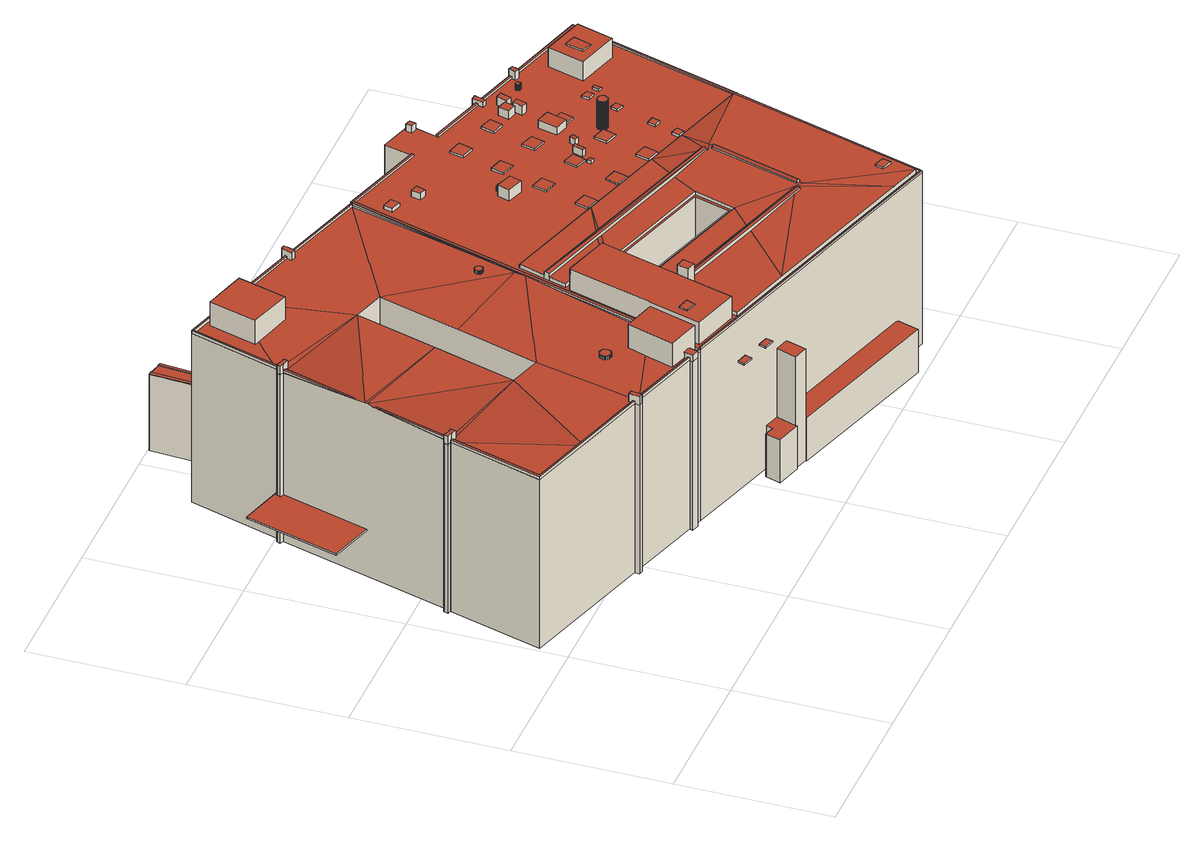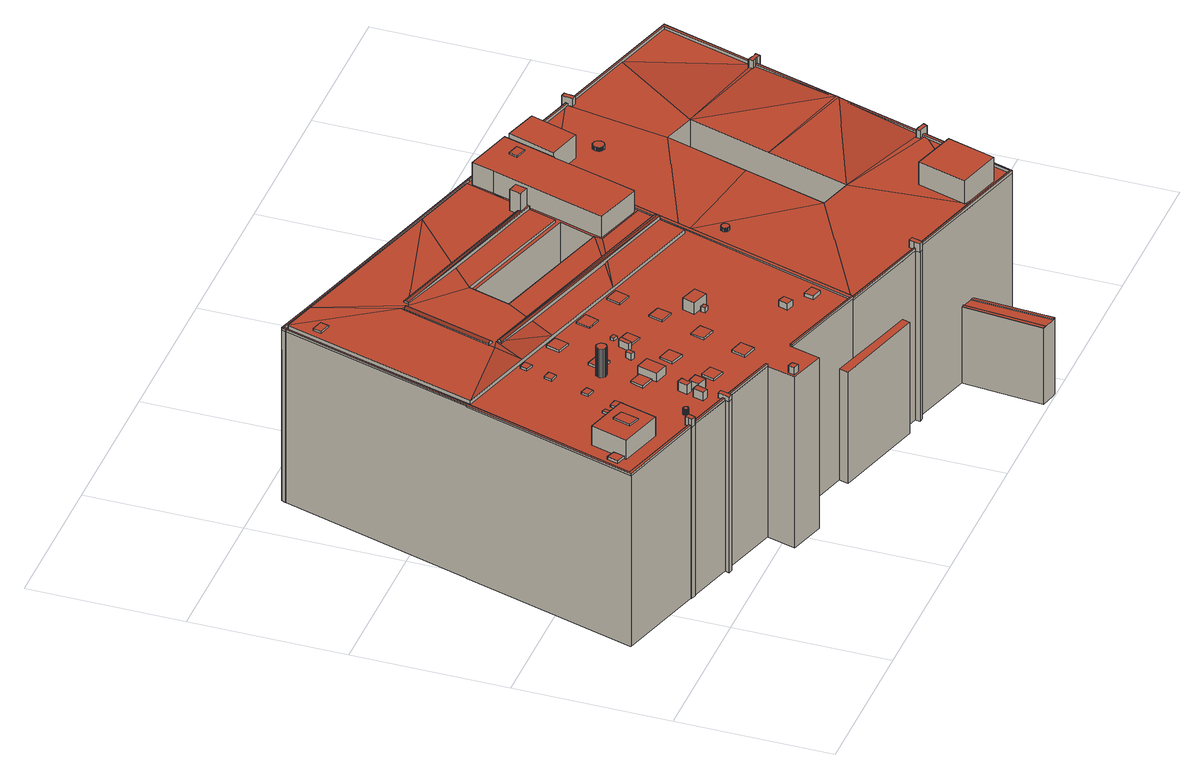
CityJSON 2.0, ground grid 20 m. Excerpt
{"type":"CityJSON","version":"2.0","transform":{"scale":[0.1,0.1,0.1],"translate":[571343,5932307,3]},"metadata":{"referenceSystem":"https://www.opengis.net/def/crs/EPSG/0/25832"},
"CityObjects":{
"building1":{"type":"Building","attributes":{"Grundfläche 2D":"3854.364348","Grundhöhe NN":"3.195"},"children":["building1-1","building1-2","building1-3","building1-4","building1-5","building1-6","building1-7","building1-8","building1-9","building1-10","building1-11","building1-12","building1-13","building1-14","building1-15","building1-16","building1-17","building1-18","building1-19","building1-20","building1-21","building1-22","building1-23","building1-24","building1-25","building1-26","building1-27","building1-28","building1-29","building1-30","building1-31","building1-32","building1-33","building1-34","building1-35","building1-36","building1-37","building1-38","building1-39","building1-40","building1-41","building1-42","building1-43","building1-44","building1-45","building1-46","building1-47","building1-48","building1-49","building1-50","building1-51","building1-52","building1-53","building1-54","building1-55","building1-56","building1-57","building1-58","building1-59"],"geometry":[{"type":"MultiSurface","lod":"3","boundaries":[[[0,1,2,3,4,5,6]],[[7,8,9,10]],[[7,1,8]],[[8,1,0]],[[11,12,13,14],[15,16,17,18]],[[19,20,21,22,23,24,25,26,27,28,29]],[[30,31,32,33,29,34,35]],[[36,37,38,39,40,41]],[[19,29,33]],[[35,41,40,30]],[[42,43,34]],[[34,43,44,35]],[[45,46,47,48,49,43,42,50,51],[52,53,54,55]],[[56,46,45]],[[57,58,59,60,56,61,62]],[[56,60,46]],[[41,35,44,43,49,63,64,65,46,60,59,66,67]],[[68,62,61]],[[69,67,66,70]],[[61,71,72,68]],[[69,70,73,74]],[[75,72,71]],[[76,74,73,77]],[[75,71,78,79,80]],[[65,47,46]],[[81,82,83,84,85,86,87,88,89],[90,91,92,93]],[[94,95,96]],[[97,98,99,100,101,102,103,104,105,106,107,108,109,110,111,112,113,114,115,116,117,118,119,120,121,120,122,123,124,125,126,127,128,129,130,131,132],[95,133,134,135,136,137,138,139,140,141,142,143,144,145,146,147,148,94,96],[149,150,151,152,153,154,155,156,157,158,159,96,160,121],[161,162,163,164],[165,166,167,168]],[[169,170,171]],[[172,170,169]],[[173,174,172]],[[172,174,170]],[[175,176,177,178,179,180,181,182,183,184,185,186,187,188,189,190,191,192,193,194,195]],[[196,197,198,199,200,201,202]],[[203,204,205,206,207]],[[208,209,210,211]],[[212,213,214,215,216,217,218,219,220]],[[221,222,223,224,218,225]],[[219,218,224,223,226,227,220]],[[216,215,214,228,229]],[[225,230,231,221]],[[221,232,233,223,222]],[[234,235,233]],[[235,223,233]],[[234,236,237,238,239]],[[239,235,234]],[[240,241,242,239,238,237]],[[237,243,244,240]],[[245,241,246,247,248]],[[247,249,239,242,241,245,248]],[[250,251,252,253,254]],[[247,250,254,255,256,257,239,249]],[[255,258,259,260,261,262,263,257,256]],[[255,264,265,266,267,268,269,270,271,272,273,274,259,258]],[[263,275,276,257]],[[277,278,279,275]],[[279,276,275]],[[280,281,278]],[[282,283,284,285]],[[286,226,223,279,278,281,282,285,287,288,216,229,228]],[[289,290,291,292]],[[293,294,295,296,297,298,299,300]],[[301,302,303,304]],[[305,306,307,308,309]],[[310,311,312,313]],[[314,315,316,317,318]],[[319,320,321,322,323,324,325]],[[257,290,289,239]],[[257,276,279,291,290]],[[235,239,289,292,223]],[[223,292,291,279]],[[27,4,3,2,38,133,95,94]],[[25,5,4,27,26]],[[33,32,10,9,20,19]],[[31,1,7,10,32]],[[40,39,38,2,1,31,30]],[[14,13,165,168]],[[11,14,168,167]],[[167,166,12,11]],[[166,165,13,12]],[[70,66,59,58,169,171,77,73]],[[57,173,172,169,58]],[[68,72,75,80,174,173,57,62]],[[171,170,174,80,141,140,77]],[[29,28,148,147,42,34]],[[147,146,50,42]],[[144,45,51,50,146,145]],[[61,56,45,144,143,78,71]],[[80,79,78,143,142,141]],[[77,140,139,76]],[[138,74,76,139]],[[138,137,69,74]],[[136,67,69,137]],[[41,67,136,135]],[[41,135,134,37,36]],[[133,38,37,134]],[[94,148,28,27]],[[155,86,85,84,157,156]],[[87,86,155,154,153,152,151,150,89,88]],[[150,149,121,160,81,89]],[[160,96,82,81]],[[82,96,159,158,157,84,83]],[[186,185,128,127]],[[125,124,123,190,189,188,187,186,127,126]],[[123,122,191,190]],[[122,120,192,191]],[[118,326,193,192,120,119]],[[326,327,194,193]],[[327,328,329,330,331,332,177,176,175,195,194]],[[332,333,178,177]],[[333,334,179,178]],[[334,335,336,337,338,183,182,181,180,179]],[[338,129,184,183]],[[198,197,263,262,339]],[[263,197,275]],[[108,277,275,197,340]],[[115,114,200,199]],[[202,201,200,114,113,112,111,110,109,196]],[[319,325,304,303,316,315,341,342,332,331,330,329,328,268,343,344,345]],[[213,212,203,207]],[[227,204,203,212,220]],[[204,227,226,286,205]],[[214,213,207,206,205,286,228]],[[211,116,115,199,208]],[[261,260,209,208,199,198,339]],[[274,210,209,260,259]],[[274,273,346,347,272,271,116,211,210]],[[348,349,230,225,350,351,352,353]],[[107,280,278,108]],[[278,277,108]],[[261,339,262]],[[116,271,270,117]],[[118,117,270,269]],[[118,269,268,328]],[[333,332,342,354]],[[334,333,354,355]],[[356,357,358,338,337,336,335,334,355,359]],[[129,338,358,360]],[[361,130,129,360]],[[131,130,361,362]],[[132,131,362,363]],[[97,132,363,364]],[[98,97,364,365]],[[99,98,365,366]],[[100,99,366,367]],[[101,100,367,368]],[[102,101,368,369]],[[103,102,369,370]],[[104,103,370,371]],[[105,104,371,372]],[[312,311,373,374,308,307,280,107,106,105,372,375]],[[320,319,345,376]],[[321,320,376,377]],[[322,321,377,378]],[[323,322,378,379]],[[324,323,379,380]],[[350,225,218,217,381,352,351]],[[350,225,350,351,352,351]],[[382,231,230,349,348,353,383,384]],[[385,221,231,382,384,383,386,387]],[[386,388,237,236,234,233,232,221,385,387]],[[243,237,388,389]],[[244,243,389,390]],[[240,244,390,391]],[[241,240,391,392]],[[246,241,392,393]],[[250,247,246,393,394]],[[395,252,251,250,394,396]],[[253,252,395,397]],[[254,253,397,398]],[[399,264,255,254,398,400]],[[265,264,399,401]],[[266,265,401,402]],[[267,266,402,403]],[[268,267,403,343]],[[404,282,281,280,307,306,405]],[[406,283,282,404]],[[284,283,406,407]],[[285,284,407,408]],[[300,299,409,381,217,216,288,287,285,408,410,294,293]],[[163,162,411,412]],[[162,161,413,411]],[[161,164,414,413]],[[164,163,412,414]],[[304,325,324,301]],[[302,301,324,380,415,317]],[[302,317,316,303]],[[309,308,374,416]],[[305,309,416,417]],[[306,305,417,405]],[[418,313,312,375]],[[310,313,418,419]],[[419,373,311,310]],[[318,317,415,420]],[[314,318,420,421]],[[315,314,421,341]],[[422,298,297,296,295,423,424]],[[299,298,422,409]],[[295,294,410,423]],[[407,406,404,405,417,416,374,373,419,418,375,372,371,370,369,368,367,366,365,364,363,362,361,360,358,357,356,359,355,354,342,341,421,420,415,380,379,378,377,376,345,344,343,403,402,401,399,400,398,397,395,396,394,393,392,391,390,389,388,386,383,353,352,381,409,422,424,423,410,408],[414,412,411,413]]],"semantics":{"surfaces":[{"type":"RoofSurface"},{"type":"WallSurface"},{"type":"GroundSurface"}],"values":[0,0,0,0,0,0,0,0,0,0,0,0,0,0,0,0,0,0,0,0,0,0,0,0,0,0,0,0,0,0,0,0,0,0,0,0,0,0,0,0,0,0,0,0,0,0,0,0,0,0,0,0,0,0,0,0,0,0,0,0,0,0,0,0,0,0,0,1,1,1,1,1,1,1,1,1,1,1,1,1,1,1,1,1,1,1,1,1,1,1,1,1,1,1,1,1,1,1,1,1,1,1,1,1,1,1,1,1,1,1,1,1,1,1,1,1,1,1,1,1,1,1,1,1,1,1,1,1,1,1,1,1,1,1,1,1,1,1,1,1,1,1,1,1,1,1,1,1,1,1,1,1,1,1,1,1,1,1,1,1,1,1,1,1,1,1,1,1,1,1,1,1,1,1,1,1,1,1,1,1,1,1,1,1,1,1,1,1,1,1,1,1,1,1,1,1,1,1,1,2]}}]},
"building1-1":{"type":"BuildingInstallation","parents":["building1"],"geometry":[{"type":"MultiSurface","lod":"3","boundaries":[[[425,426,427,428]],[[428,427,429,430]],[[425,428,430,431]],[[426,425,431,432]],[[427,426,432,429]]],"semantics":{"surfaces":[{"type":"RoofSurface"},{"type":"WallSurface"}],"values":[0,1,1,1,1]}}]},
"building1-2":{"type":"BuildingInstallation","parents":["building1"],"geometry":[{"type":"MultiSurface","lod":"3","boundaries":[[[433,434,435,436]],[[434,433,437,438]],[[435,434,438,439]],[[436,435,439,440]],[[433,436,440,437]]],"semantics":{"surfaces":[{"type":"RoofSurface"},{"type":"WallSurface"}],"values":[0,1,1,1,1]}}]},
"building1-3":{"type":"BuildingInstallation","parents":["building1"],"geometry":[{"type":"MultiSurface","lod":"3","boundaries":[[[441,442,443,444]],[[442,441,445,446]],[[447,448,444,443]],[[441,444,448,445]],[[446,447,443,442]]],"semantics":{"surfaces":[{"type":"RoofSurface"},{"type":"WallSurface"}],"values":[0,1,1,1,1]}}]},
"building1-4":{"type":"BuildingInstallation","parents":["building1"],"geometry":[{"type":"MultiSurface","lod":"3","boundaries":[[[449,450,451,452,453,454,455]],[[6,5,25,24,23,453,452,451]],[[21,454,453,23,22]],[[20,9,8,0,450,449,455,454,21]],[[0,6,451,450]]],"semantics":{"surfaces":[{"type":"RoofSurface"},{"type":"WallSurface"}],"values":[0,1,1,1,1]}}]},
"building1-5":{"type":"BuildingInstallation","parents":["building1"],"geometry":[{"type":"MultiSurface","lod":"3","boundaries":[[[456,457,458,459,460]],[[461,457,456,462]],[[65,460,459,48,47]],[[64,462,456,460,65]],[[461,462,64,63]],[[49,459,458,457,461,63]],[[49,48,459]]],"semantics":{"surfaces":[{"type":"RoofSurface"},{"type":"WallSurface"}],"values":[0,0,1,1,1,1,1]}}]},
"building1-6":{"type":"BuildingInstallation","parents":["building1"],"geometry":[{"type":"MultiSurface","lod":"3","boundaries":[[[463,464,465,466]],[[466,465,467,468]],[[468,469,463,466]],[[464,463,469,470]],[[470,467,465,464]]],"semantics":{"surfaces":[{"type":"RoofSurface"},{"type":"WallSurface"}],"values":[0,1,1,1,1]}}]},
"building1-7":{"type":"BuildingInstallation","parents":["building1"],"geometry":[{"type":"MultiSurface","lod":"3","boundaries":[[[471,472,473,474]],[[474,473,475,476]],[[476,477,471,474]],[[472,471,477,478]],[[478,475,473,472]]],"semantics":{"surfaces":[{"type":"RoofSurface"},{"type":"WallSurface"}],"values":[0,1,1,1,1]}}]},
"building1-8":{"type":"BuildingInstallation","parents":["building1"],"geometry":[{"type":"MultiSurface","lod":"3","boundaries":[[[479,480,481,482]],[[482,481,483,484]],[[479,482,484,485]],[[480,479,485,486]],[[481,480,486,483]]],"semantics":{"surfaces":[{"type":"RoofSurface"},{"type":"WallSurface"}],"values":[0,1,1,1,1]}}]},
"building1-9":{"type":"BuildingInstallation","parents":["building1"],"geometry":[{"type":"MultiSurface","lod":"3","boundaries":[[[487,488,489,490,491,492,493,494]],[[132,495,496,497,498,492,491,490,489,131]],[[493,492,498,499]],[[499,128,494,493]],[[185,494,128]],[[185,184,129,130,488,487,494]],[[130,131,489,488]]],"semantics":{"surfaces":[{"type":"RoofSurface"},{"type":"WallSurface"}],"values":[0,1,1,1,1,1,1]}}]},
"building1-10":{"type":"BuildingInstallation","parents":["building1"],"geometry":[{"type":"MultiSurface","lod":"3","boundaries":[[[500,501,502,503,504,505,506]],[[507,508,509,510,97,98,502,501,500,506,505,511]],[[98,99,503,502]],[[512,513,504,503,99,100,514,515]],[[513,511,505,504]]],"semantics":{"surfaces":[{"type":"RoofSurface"},{"type":"WallSurface"}],"values":[0,1,1,1,1]}}]},
"building1-11":{"type":"BuildingInstallation","parents":["building1"],"geometry":[{"type":"MultiSurface","lod":"3","boundaries":[[[516,517,518,519]],[[520,521,519,518]],[[516,519,521,522]],[[522,523,517,516]],[[518,517,523,520]]],"semantics":{"surfaces":[{"type":"RoofSurface"},{"type":"WallSurface"}],"values":[0,1,1,1,1]}}]},
"building1-12":{"type":"BuildingInstallation","parents":["building1"],"geometry":[{"type":"MultiSurface","lod":"3","boundaries":[[[524,525,526,527]],[[528,529,525,524]],[[529,530,526,525]],[[530,531,527,526]],[[531,528,524,527]]],"semantics":{"surfaces":[{"type":"RoofSurface"},{"type":"WallSurface"}],"values":[0,1,1,1,1]}}]},
"building1-13":{"type":"BuildingInstallation","parents":["building1"],"geometry":[{"type":"MultiSurface","lod":"3","boundaries":[[[532,533,534,535]],[[535,534,536,537]],[[532,535,537,538]],[[533,532,538,539]],[[534,533,539,536]]],"semantics":{"surfaces":[{"type":"RoofSurface"},{"type":"WallSurface"}],"values":[0,1,1,1,1]}}]},
"building1-14":{"type":"BuildingInstallation","parents":["building1"],"geometry":[{"type":"MultiSurface","lod":"3","boundaries":[[[540,541,542,543]],[[543,542,544,545]],[[545,546,540,543]],[[541,540,546,547]],[[547,544,542,541]]],"semantics":{"surfaces":[{"type":"RoofSurface"},{"type":"WallSurface"}],"values":[0,1,1,1,1]}}]},
"building1-15":{"type":"BuildingInstallation","parents":["building1"],"geometry":[{"type":"MultiSurface","lod":"3","boundaries":[[[548,549,550,551]],[[551,550,552,553]],[[548,551,553,554]],[[549,548,554,555]],[[550,549,555,552]]],"semantics":{"surfaces":[{"type":"RoofSurface"},{"type":"WallSurface"}],"values":[0,1,1,1,1]}}]},
"building1-16":{"type":"BuildingInstallation","parents":["building1"],"geometry":[{"type":"MultiSurface","lod":"3","boundaries":[[[556,557,558,559]],[[556,559,560,561]],[[559,558,562,560]],[[557,556,561,563]],[[558,557,563,562]]],"semantics":{"surfaces":[{"type":"RoofSurface"},{"type":"WallSurface"}],"values":[0,1,1,1,1]}}]},
"building1-17":{"type":"BuildingInstallation","parents":["building1"],"geometry":[{"type":"MultiSurface","lod":"3","boundaries":[[[510,509,508,564,496,495]],[[507,565,564,508]],[[564,565,497,496]],[[510,495,132,97]]],"semantics":{"surfaces":[{"type":"RoofSurface"},{"type":"WallSurface"}],"values":[0,1,1,1]}}]},
"building1-18":{"type":"BuildingInstallation","parents":["building1"],"geometry":[{"type":"MultiSurface","lod":"3","boundaries":[[[566,567,568,569]],[[569,568,52,55]],[[566,569,55,54]],[[567,566,54,53]],[[568,567,53,52]]],"semantics":{"surfaces":[{"type":"RoofSurface"},{"type":"WallSurface"}],"values":[0,1,1,1,1]}}]},
"building1-19":{"type":"BuildingInstallation","parents":["building1"],"geometry":[{"type":"MultiSurface","lod":"3","boundaries":[[[570,571,572,573]],[[573,572,574,575]],[[570,573,575,576]],[[571,570,576,577]],[[572,571,577,574]]],"semantics":{"surfaces":[{"type":"RoofSurface"},{"type":"WallSurface"}],"values":[0,1,1,1,1]}}]},
"building1-20":{"type":"BuildingInstallation","parents":["building1"],"geometry":[{"type":"MultiSurface","lod":"3","boundaries":[[[578,579,580,581,582,583,584,585,586,587,588,589,590,591,592,593,594,595,596,597,598,599,600]],[[601,602,580,579]],[[603,604,578,600]],[[604,601,579,578]],[[602,605,581,580]],[[605,606,582,581]],[[606,607,583,582]],[[607,608,584,583]],[[608,609,585,584]],[[609,610,586,585]],[[610,611,587,586]],[[611,612,588,587]],[[612,613,589,588]],[[613,614,590,589]],[[614,615,591,590]],[[615,616,592,591]],[[616,617,593,592]],[[617,618,594,593]],[[618,619,595,594]],[[619,620,596,595]],[[620,621,597,596]],[[621,622,598,597]],[[622,623,599,598]],[[623,603,600,599]]],"semantics":{"surfaces":[{"type":"RoofSurface"},{"type":"WallSurface"}],"values":[0,1,1,1,1,1,1,1,1,1,1,1,1,1,1,1,1,1,1,1,1,1,1,1]}}]},
"building1-21":{"type":"BuildingInstallation","parents":["building1"],"geometry":[{"type":"MultiSurface","lod":"3","boundaries":[[[624,625,626,627]],[[627,626,628,629]],[[624,627,629,630]],[[625,624,630,631]],[[626,625,631,628]]],"semantics":{"surfaces":[{"type":"RoofSurface"},{"type":"WallSurface"}],"values":[0,1,1,1,1]}}]},
"building1-22":{"type":"BuildingInstallation","parents":["building1"],"geometry":[{"type":"MultiSurface","lod":"3","boundaries":[[[632,633,634,635]],[[636,637,635,634]],[[637,638,632,635]],[[633,632,638,639]],[[634,633,639,636]]],"semantics":{"surfaces":[{"type":"RoofSurface"},{"type":"WallSurface"}],"values":[0,1,1,1,1]}}]},
"building1-23":{"type":"BuildingInstallation","parents":["building1"],"geometry":[{"type":"MultiSurface","lod":"3","boundaries":[[[640,641,642,643]],[[643,642,644,645]],[[640,643,645,646]],[[641,640,646,647]],[[642,641,647,644]]],"semantics":{"surfaces":[{"type":"RoofSurface"},{"type":"WallSurface"}],"values":[0,1,1,1,1]}}]},
"building1-24":{"type":"BuildingInstallation","parents":["building1"],"geometry":[{"type":"MultiSurface","lod":"3","boundaries":[[[648,515,514,649,650]],[[102,651,648,650]],[[515,648,651,512]],[[649,514,100,101]],[[101,102,650,649]]],"semantics":{"surfaces":[{"type":"RoofSurface"},{"type":"WallSurface"}],"values":[0,1,1,1,1]}}]},
"building1-25":{"type":"BuildingInstallation","parents":["building1"],"geometry":[{"type":"MultiSurface","lod":"3","boundaries":[[[652,653,654,655]],[[656,657,655,654]],[[657,658,652,655]],[[653,652,658,659]],[[654,653,659,656]]],"semantics":{"surfaces":[{"type":"RoofSurface"},{"type":"WallSurface"}],"values":[0,1,1,1,1]}}]},
"building1-26":{"type":"BuildingInstallation","parents":["building1"],"geometry":[{"type":"MultiSurface","lod":"3","boundaries":[[[660,661,662,663,664]],[[662,661,665,666]],[[663,662,666,667]],[[668,660,664,663,667,669]],[[661,660,668,665]]],"semantics":{"surfaces":[{"type":"RoofSurface"},{"type":"WallSurface"}],"values":[0,1,1,1,1]}}]},
"building1-27":{"type":"BuildingInstallation","parents":["building1"],"geometry":[{"type":"MultiSurface","lod":"3","boundaries":[[[670,671,672,673]],[[674,675,673,672]],[[670,673,675,676]],[[671,670,676,677]],[[677,674,672,671]]],"semantics":{"surfaces":[{"type":"RoofSurface"},{"type":"WallSurface"}],"values":[0,1,1,1,1]}}]},
"building1-28":{"type":"BuildingInstallation","parents":["building1"],"geometry":[{"type":"MultiSurface","lod":"3","boundaries":[[[678,679,680,681]],[[682,683,679,678]],[[683,684,680,679]],[[684,685,681,680]],[[685,682,678,681]]],"semantics":{"surfaces":[{"type":"RoofSurface"},{"type":"WallSurface"}],"values":[0,1,1,1,1]}}]},
"building1-29":{"type":"BuildingInstallation","parents":["building1"],"geometry":[{"type":"MultiSurface","lod":"3","boundaries":[[[686,687,688,689,690,691,692,693,694,695,696,697,698,699,700,701,702,703,704,705,706,707,708,709,710,711,712,713,714,715,716,717,718,719,720,721,722,723,724]],[[692,691,725,726]],[[687,686,727,728]],[[688,687,728,729]],[[689,688,729,730]],[[690,689,730,731]],[[691,690,731,725]],[[693,692,726,732]],[[694,693,732,733]],[[695,694,733,734]],[[696,695,734,735]],[[697,696,735,736]],[[698,697,736,737]],[[699,698,737,738]],[[700,699,738,739]],[[701,700,739,740]],[[702,701,740,741]],[[703,702,741,742]],[[704,703,742,743]],[[705,704,743,744]],[[706,705,744,745]],[[707,706,745,746]],[[708,707,746,747]],[[709,708,747,748]],[[710,709,748,749]],[[711,710,749,750]],[[712,711,750,751]],[[713,712,751,752]],[[714,713,752,753]],[[715,714,753,754]],[[716,715,754,755]],[[717,716,755,756]],[[718,717,756,757]],[[719,718,757,758]],[[720,719,758,759]],[[721,720,759,760]],[[722,721,760,761]],[[723,722,761,762]],[[724,723,762,763]],[[686,724,763,727]]],"semantics":{"surfaces":[{"type":"RoofSurface"},{"type":"WallSurface"}],"values":[0,1,1,1,1,1,1,1,1,1,1,1,1,1,1,1,1,1,1,1,1,1,1,1,1,1,1,1,1,1,1,1,1,1,1,1,1,1,1,1]}}]},
"building1-30":{"type":"BuildingInstallation","parents":["building1"],"geometry":[{"type":"MultiSurface","lod":"3","boundaries":[[[764,765,766,767]],[[764,767,93,92]],[[765,764,92,91]],[[766,765,91,90]],[[767,766,90,93]]],"semantics":{"surfaces":[{"type":"RoofSurface"},{"type":"WallSurface"}],"values":[0,1,1,1,1]}}]},
"building1-31":{"type":"BuildingInstallation","parents":["building1"],"geometry":[{"type":"MultiSurface","lod":"3","boundaries":[[[197,196,768,769,770]],[[771,340,197,770]],[[109,772,768,196]],[[772,105,769,768]],[[769,105,106,107,771,770]]],"semantics":{"surfaces":[{"type":"RoofSurface"},{"type":"WallSurface"}],"values":[0,1,1,1,1]}}]},
"building1-32":{"type":"BuildingInstallation","parents":["building1"],"geometry":[{"type":"MultiSurface","lod":"3","boundaries":[[[773,774,775,776]],[[776,775,777,778]],[[773,776,778,779]],[[774,773,779,780]],[[775,774,780,777]]],"semantics":{"surfaces":[{"type":"RoofSurface"},{"type":"WallSurface"}],"values":[0,1,1,1,1]}}]},
"building1-33":{"type":"BuildingInstallation","parents":["building1"],"geometry":[{"type":"MultiSurface","lod":"3","boundaries":[[[781,782,783,784,785]],[[786,783,782,781,787,788]],[[784,783,786,789]],[[785,784,789,790]],[[781,785,790,787]]],"semantics":{"surfaces":[{"type":"RoofSurface"},{"type":"WallSurface"}],"values":[0,1,1,1,1]}}]},
"building1-34":{"type":"BuildingInstallation","parents":["building1"],"geometry":[{"type":"MultiSurface","lod":"3","boundaries":[[[791,792,793,794]],[[795,796,792,791]],[[796,797,793,792]],[[797,798,794,793]],[[798,795,791,794]]],"semantics":{"surfaces":[{"type":"RoofSurface"},{"type":"WallSurface"}],"values":[0,1,1,1,1]}}]},
"building1-35":{"type":"BuildingInstallation","parents":["building1"],"geometry":[{"type":"MultiSurface","lod":"3","boundaries":[[[799,800,801,802]],[[802,801,803,804]],[[804,805,799,802]],[[805,806,800,799]],[[801,800,806,803]]],"semantics":{"surfaces":[{"type":"RoofSurface"},{"type":"WallSurface"}],"values":[0,1,1,1,1]}}]},
"building1-36":{"type":"BuildingInstallation","parents":["building1"],"geometry":[{"type":"MultiSurface","lod":"3","boundaries":[[[807,808,809,810]],[[810,809,811,812]],[[807,810,812,813]],[[808,807,813,814]],[[809,808,814,811]]],"semantics":{"surfaces":[{"type":"RoofSurface"},{"type":"WallSurface"}],"values":[0,1,1,1,1]}}]},
"building1-37":{"type":"BuildingInstallation","parents":["building1"],"geometry":[{"type":"MultiSurface","lod":"3","boundaries":[[[815,816,817,818]],[[818,817,819,820]],[[815,818,820,821]],[[816,815,821,822]],[[817,816,822,819]]],"semantics":{"surfaces":[{"type":"RoofSurface"},{"type":"WallSurface"}],"values":[0,1,1,1,1]}}]},
"building1-38":{"type":"BuildingInstallation","parents":["building1"],"geometry":[{"type":"MultiSurface","lod":"3","boundaries":[[[823,824,825,826]],[[826,825,827,828]],[[823,826,828,829]],[[824,823,829,830]],[[825,824,830,827]]],"semantics":{"surfaces":[{"type":"RoofSurface"},{"type":"WallSurface"}],"values":[0,1,1,1,1]}}]},
"building1-39":{"type":"BuildingInstallation","parents":["building1"],"geometry":[{"type":"MultiSurface","lod":"3","boundaries":[[[831,832,833,834]],[[834,833,835,836]],[[831,834,836,837]],[[832,831,837,838]],[[833,832,838,835]]],"semantics":{"surfaces":[{"type":"RoofSurface"},{"type":"WallSurface"}],"values":[0,1,1,1,1]}}]},
"building1-40":{"type":"BuildingInstallation","parents":["building1"],"geometry":[{"type":"MultiSurface","lod":"3","boundaries":[[[839,840,841,842]],[[843,844,839,842]],[[844,845,840,839]],[[845,846,841,840]],[[846,843,842,841]]],"semantics":{"surfaces":[{"type":"RoofSurface"},{"type":"WallSurface"}],"values":[0,1,1,1,1]}}]},
"building1-41":{"type":"BuildingInstallation","parents":["building1"],"geometry":[{"type":"MultiSurface","lod":"3","boundaries":[[[847,848,849,850]],[[295,296,850,849]],[[847,850,296,293]],[[848,847,293,294]],[[294,295,849,848]]],"semantics":{"surfaces":[{"type":"RoofSurface"},{"type":"WallSurface"}],"values":[0,1,1,1,1]}}]},
"building1-42":{"type":"BuildingInstallation","parents":["building1"],"geometry":[{"type":"MultiSurface","lod":"3","boundaries":[[[851,852,853,854]],[[297,298,854,853]],[[298,299,851,854]],[[299,300,852,851]],[[853,852,300,297]]],"semantics":{"surfaces":[{"type":"RoofSurface"},{"type":"WallSurface"}],"values":[0,1,1,1,1]}}]},
"building1-43":{"type":"BuildingInstallation","parents":["building1"],"geometry":[{"type":"MultiSurface","lod":"3","boundaries":[[[855,856,857,858,859,860,861,862,863,864]],[[860,859,240,241]],[[241,246,861,860]],[[246,247,250,862,861]],[[249,248,865,856,855,864,863,866]],[[867,857,856,865,245]]],"semantics":{"surfaces":[{"type":"RoofSurface"},{"type":"WallSurface"}],"values":[0,1,1,1,1,1]}}]},
"building1-44":{"type":"BuildingInstallation","parents":["building1"],"geometry":[{"type":"MultiSurface","lod":"3","boundaries":[[[346,868,869,347]],[[265,868,346,273,870,871,872,264]],[[265,266,869,868]],[[272,347,869,266,267,873,874,875]]],"semantics":{"surfaces":[{"type":"RoofSurface"},{"type":"WallSurface"}],"values":[0,1,1,1]}}]},
"building1-45":{"type":"BuildingInstallation","parents":["building1"],"geometry":[{"type":"MultiSurface","lod":"3","boundaries":[[[876,877,878,879,880,881,882,883,884,885,886,887,888,889,890,891,892,893,894,895,896,897,898,899,900,901,902,903,904,905,906,907]],[[881,880,908,909]],[[882,881,909,910]],[[878,877,911,912]],[[879,878,912,913]],[[880,879,913,908]],[[883,882,910,914]],[[884,883,914,915]],[[885,884,915,916]],[[886,885,916,917]],[[887,886,917,918]],[[888,887,918,919]],[[889,888,919,920]],[[890,889,920,921]],[[891,890,921,922]],[[892,891,922,923]],[[893,892,923,924]],[[894,893,924,925]],[[895,894,925,926]],[[896,895,926,927]],[[897,896,927,928]],[[898,897,928,929]],[[899,898,929,930]],[[900,899,930,931]],[[901,900,931,932]],[[902,901,932,933]],[[903,902,933,934]],[[904,903,934,935]],[[905,904,935,936]],[[906,905,936,937]],[[907,906,937,938]],[[876,907,938,939]],[[877,876,939,911]]],"semantics":{"surfaces":[{"type":"RoofSurface"},{"type":"WallSurface"}],"values":[0,1,1,1,1,1,1,1,1,1,1,1,1,1,1,1,1,1,1,1,1,1,1,1,1,1,1,1,1,1,1,1,1]}}]},
"building1-46":{"type":"BuildingInstallation","parents":["building1"],"geometry":[{"type":"MultiSurface","lod":"3","boundaries":[[[940,941,942,943,944,945,946,947,948,949,950]],[[941,940,950,949,253,254,951,952,953,954,955,956,943,942]],[[944,943,956,957]],[[866,863,862,250,251,252,948,947,946,945,944,957]],[[252,253,949,948]]],"semantics":{"surfaces":[{"type":"RoofSurface"},{"type":"WallSurface"}],"values":[0,1,1,1,1]}}]},
"building1-47":{"type":"BuildingInstallation","parents":["building1"],"geometry":[{"type":"MultiSurface","lod":"3","boundaries":[[[958,959,960,961,962,963,964,965,966,967,968,969,970,971,972,973,974,975,976,977,978,979,980,981,982,983,984,985,986,987,988,989,990,991,992,993,994,995,996,997,998]],[[970,969,999,1000]],[[965,964,1001,1002]],[[966,965,1002,1003]],[[967,966,1003,1004]],[[968,967,1004,1005]],[[969,968,1005,999]],[[971,970,1000,1006]],[[972,971,1006,1007]],[[973,972,1007,1008]],[[974,973,1008,1009]],[[975,974,1009,1010]],[[976,975,1010,1011]],[[977,976,1011,1012]],[[978,977,1012,1013]],[[979,978,1013,1014]],[[980,979,1014,1015]],[[981,980,1015,1016]],[[982,981,1016,1017]],[[983,982,1017,1018]],[[984,983,1018,1019]],[[985,984,1019,1020]],[[986,985,1020,1021]],[[987,986,1021,1022]],[[988,987,1022,1023]],[[989,988,1023,1024]],[[990,989,1024,1025]],[[991,990,1025,1026]],[[992,991,1026,1027]],[[993,992,1027,1028]],[[994,993,1028,1029]],[[995,994,1029,1030]],[[996,995,1030,1031]],[[997,996,1031,1032]],[[998,997,1032,1033]],[[958,998,1033,1034]],[[959,958,1034,1035]],[[960,959,1035,1036]],[[961,960,1036,1037]],[[962,961,1037,1038]],[[963,962,1038,1039]],[[964,963,1039,1001]]],"semantics":{"surfaces":[{"type":"RoofSurface"},{"type":"WallSurface"}],"values":[0,1,1,1,1,1,1,1,1,1,1,1,1,1,1,1,1,1,1,1,1,1,1,1,1,1,1,1,1,1,1,1,1,1,1,1,1,1,1,1,1,1]}}]},
"building1-48":{"type":"BuildingInstallation","parents":["building1"],"geometry":[{"type":"MultiSurface","lod":"3","boundaries":[[[1040,1041,236,1042]],[[232,1043,1044,1045]],[[232,1045,221]],[[237,1042,236]],[[1041,1040,238]],[[1044,1043,222]]],"semantics":{"surfaces":[{"type":"RoofSurface"},{"type":"WallSurface"}],"values":[0,0,1,1,1,1]}}]},
"building1-49":{"type":"BuildingInstallation","parents":["building1"],"geometry":[{"type":"MultiSurface","lod":"3","boundaries":[[[1046,1047,1048,1049,1050,1051,1052,1053,1054,1055]],[[1050,1049,285,287,288,216,217,1052,1051]],[[218,225,1053,1052,217]],[[1056,224,219,1057,1055,1054]],[[1057,215,229,1058,1048,1047,1046,1055]]],"semantics":{"surfaces":[{"type":"RoofSurface"},{"type":"WallSurface"}],"values":[0,1,1,1,1]}}]},
"building1-50":{"type":"BuildingInstallation","parents":["building1"],"geometry":[{"type":"MultiSurface","lod":"3","boundaries":[[[874,873,327,326,1059]],[[268,328,327,873,267]],[[118,328,268,269]],[[875,874,1059,326,118,269,270]]],"semantics":{"surfaces":[{"type":"RoofSurface"},{"type":"WallSurface"}],"values":[0,1,1,1]}}]},
"building1-51":{"type":"BuildingInstallation","parents":["building1"],"geometry":[{"type":"MultiSurface","lod":"3","boundaries":[[[340,771,1060,1061]],[[280,281,282,1060,771,107]],[[1062,278,108,340,1061,1063]],[[107,108,278,280]]],"semantics":{"surfaces":[{"type":"RoofSurface"},{"type":"WallSurface"}],"values":[0,1,1,1]}}]},
"building1-52":{"type":"BuildingInstallation","parents":["building1"],"geometry":[{"type":"MultiSurface","lod":"3","boundaries":[[[1064,1065,1066,1067,1068,1069,1070,1071,1072]],[[243,244,1067,1066]],[[240,859,858,1069,1068,1067,244]],[[1070,1069,858,857,867,1073]],[[1073,242,1074,1072,1071,1070]],[[1074,238,1064,1072]],[[1040,1064,238]],[[1040,1042,1065,1064]],[[1065,1042,237]],[[237,243,1066,1065]]],"semantics":{"surfaces":[{"type":"RoofSurface"},{"type":"WallSurface"}],"values":[0,1,1,1,1,1,1,1,1,1]}}]},
"building1-53":{"type":"BuildingInstallation","parents":["building1"],"geometry":[{"type":"MultiSurface","lod":"3","boundaries":[[[952,951,1075,872,871,953]],[[254,255,264,872,1075,951]],[[871,870,258,256,954,953]]],"semantics":{"surfaces":[{"type":"RoofSurface"},{"type":"WallSurface"}],"values":[0,1,1]}}]},
"building1-54":{"type":"BuildingInstallation","parents":["building1"],"geometry":[{"type":"MultiSurface","lod":"3","boundaries":[[[1076,1077,1078,1079,1080,1081,1082,1083,1084]],[[283,284,1078,1077]],[[285,1049,1048,1058,1085,1086,1082,1081,1080,1079,1078,284]],[[1083,1082,1086,1087]],[[1063,1061,1084,1083,1087]],[[1061,1060,282,283,1077,1076,1084]]],"semantics":{"surfaces":[{"type":"RoofSurface"},{"type":"WallSurface"}],"values":[0,1,1,1,1,1]}}]},
"building1-55":{"type":"BuildingInstallation","parents":["building1"],"geometry":[{"type":"MultiSurface","lod":"3","boundaries":[[[1088,1089,1090,1091,1092,1093,1094,1095]],[[230,231,1090,1089]],[[221,1045,1091,1090,231]],[[1045,1044,222,1096,1093,1092,1091]],[[1094,1093,1096,1097]],[[1097,1056,1054,1053,225,230,1089,1088,1095,1094]]],"semantics":{"surfaces":[{"type":"RoofSurface"},{"type":"WallSurface"}],"values":[0,1,1,1,1,1]}}]},
"building1-56":{"type":"BuildingInstallation","parents":["building1"],"geometry":[{"type":"MultiSurface","lod":"3","boundaries":[[[1098,1099,1100,1101]],[[1101,1100,16,15]],[[1098,1101,15,18]],[[1099,1098,18,17]],[[1100,1099,17,16]]],"semantics":{"surfaces":[{"type":"RoofSurface"},{"type":"WallSurface"}],"values":[0,1,1,1,1]}}]},
"building1-57":{"type":"BuildingInstallation","parents":["building1"],"geometry":[{"type":"MultiSurface","lod":"3","boundaries":[[[1102,1103,1104,1105]],[[1104,1103,1106,1107]],[[1102,1105,1108,1109]],[[1102,1109,1106,1103]],[[1105,1104,1107,1108]],[[1106,1109,1108,1107]]],"semantics":{"surfaces":[{"type":"RoofSurface"},{"type":"WallSurface"},{"type":"OuterCeilingSurface"}],"values":[0,1,1,1,1,2]}}]},
"building1-58":{"type":"BuildingInstallation","parents":["building1"],"geometry":[{"type":"MultiSurface","lod":"3","boundaries":[[[1110,1111,1112,1113,1114]],[[1113,1115,1116,1114]],[[1117,1110,1114,1116]],[[1118,1112,1111,1110,1117,1119]],[[1113,1112,1118,1115]],[[1118,1119,1117,1116,1115]]],"semantics":{"surfaces":[{"type":"RoofSurface"},{"type":"WallSurface"},{"type":"OuterCeilingSurface"}],"values":[0,1,1,1,1,2]}}]},
"building1-59":{"type":"BuildingInstallation","parents":["building1"],"geometry":[{"type":"MultiSurface","lod":"3","boundaries":[[[350,1120,1121,1122,1123,385,382,349]],[[385,387,384,382]],[[1121,1120,1124,1125]],[[1122,1121,1125,1126]],[[1123,1122,1126,1127]],[[1123,1127,387,385]],[[382,384,348,349]],[[350,349,348,351]],[[350,351,1124,1120]],[[348,384,387,1127,1126,1125,1124,351]]],"semantics":{"surfaces":[{"type":"RoofSurface"},{"type":"WallSurface"},{"type":"OuterCeilingSurface"}],"values":[0,1,1,1,1,1,1,1,1,2]}}]}
},
"vertices":[
[429,210,255],[646,148,255],[415,216,255],[414,213,255],[414,212,255],[416,211,255],[417,213,255],[645,145,256],[429,208,256],[428,206,255],[644,142,255],[832,440,272],[846,488,272],[790,504,272],[776,456,272],[802,487,272],[817,482,272],[810,459,272],[796,464,272],[550,170,250],[428,206,250],[425,195,250],[424,195,250],[413,198,250],[416,210,250],[416,211,250],[415,212,250],[414,212,250],[390,130,250],[475,105,250],[645,148,253],[646,148,253],[644,142,253],[633,145,253],[688,42,251],[649,149,253],[582,204,250],[425,251,250],[415,216,250],[426,212,250],[555,175,250],[587,203,250],[729,30,251],[657,143,253],[654,146,253],[803,280,251],[695,272,253],[692,261,253],[659,148,253],[658,148,253],[730,30,251],[802,279,251],[719,76,252],[733,72,251],[730,61,251],[716,65,252],[704,309,251],[684,277,253],[682,271,253],[681,272,253],[683,270,253],[647,326,251],[677,279,253],[654,150,253],[687,266,253],[693,264,253],[623,289,250],[603,257,250],[626,294,250],[441,305,250],[483,330,250],[532,360,251],[490,335,250],[476,332,251],[444,316,251],[484,336,251],[376,336,251],[383,359,251],[395,400,251],[395,399,251],[385,366,251],[383,134,276],[391,163,276],[418,254,276],[435,312,276],[375,330,276],[373,330,276],[342,221,276],[341,220,276],[321,152,276],[356,180,276],[352,169,276],[338,173,276],[341,184,276],[414,212,245],[414,213,245],[391,163,245],[695,556,245],[697,562,245],[691,563,245],[690,558,245],[689,558,245],[614,580,245],[624,617,245],[578,631,245],[568,594,245],[478,620,245],[452,628,245],[451,626,245],[455,625,245],[389,401,246],[336,221,245],[335,219,245],[335,218,245],[335,216,245],[333,217,245],[314,155,245],[312,149,245],[313,149,245],[377,130,245],[380,129,245],[382,135,245],[731,26,245],[732,26,245],[732,27,245],[806,278,246],[806,279,246],[872,501,245],[759,534,245],[760,537,245],[760,538,245],[754,540,245],[754,539,245],[415,216,245],[425,251,246],[587,203,246],[603,257,246],[441,305,246],[444,316,246],[376,336,246],[383,359,246],[385,366,246],[395,399,246],[395,400,246],[803,280,246],[802,279,246],[730,30,245],[729,30,245],[390,130,245],[374,137,245],[321,152,245],[337,207,245],[341,220,245],[342,221,245],[343,227,245],[373,330,246],[375,330,246],[435,312,246],[431,298,246],[418,254,246],[383,134,245],[437,303,246],[598,255,246],[584,209,246],[423,257,246],[790,504,245],[846,488,245],[832,440,245],[776,456,245],[682,271,255],[384,363,257],[383,359,255],[683,274,257],[684,277,255],[385,366,255],[436,110,248],[686,37,248],[733,23,248],[735,28,248],[735,29,248],[808,277,248],[809,278,248],[875,503,248],[875,504,248],[760,537,248],[759,534,248],[872,501,248],[806,279,248],[806,278,248],[732,27,248],[732,26,248],[731,26,248],[380,129,248],[313,149,248],[312,147,248],[379,127,248],[455,625,248],[451,626,248],[331,217,248],[333,217,248],[335,216,248],[335,218,248],[335,219,248],[153,640,276],[209,623,276],[227,686,276],[218,689,276],[171,702,276],[333,217,276],[290,229,276],[271,168,276],[314,155,276],[153,640,242],[171,702,242],[218,689,242],[223,693,242],[225,695,242],[149,717,242],[113,598,242],[116,601,242],[159,638,242],[110,590,242],[113,589,243],[242,546,247],[115,597,243],[112,595,242],[226,683,243],[209,623,244],[226,686,243],[225,692,243],[107,597,242],[105,592,242],[81,490,246],[78,478,247],[77,475,247],[210,438,247],[74,467,246],[44,365,242],[47,364,243],[178,330,247],[43,360,242],[42,360,242],[51,358,243],[39,367,242],[37,361,242],[44,355,242],[6,237,242],[88,213,242],[87,216,242],[90,215,243],[187,184,242],[187,183,242],[186,178,242],[192,177,242],[193,182,242],[194,182,242],[194,184,243],[221,318,247],[198,183,242],[283,205,242],[290,229,243],[331,217,242],[368,345,246],[381,387,247],[291,153,242],[289,149,242],[299,146,242],[300,150,242],[312,147,242],[313,149,242],[312,149,242],[314,155,242],[303,159,242],[293,161,242],[271,168,242],[385,402,246],[253,426,247],[397,443,246],[451,626,242],[285,533,247],[452,628,242],[359,656,242],[334,663,242],[335,669,242],[330,670,242],[328,665,242],[227,686,243],[246,689,242],[243,690,242],[178,330,205],[221,318,205],[285,533,205],[242,546,205],[243,690,110],[246,689,110],[255,793,110],[251,794,110],[235,798,110],[231,798,110],[225,695,110],[229,694,110],[447,78,161],[466,72,161],[474,99,161],[456,104,161],[362,666,160],[359,656,160],[452,628,160],[478,620,160],[481,632,160],[533,614,190],[531,605,190],[544,601,190],[545,610,190],[677,8,63],[686,37,63],[474,99,63],[466,72,63],[466,71,63],[436,110,63],[433,101,63],[420,105,63],[414,85,63],[447,76,63],[447,78,63],[456,104,63],[313,149,246],[312,147,246],[312,147,245],[379,127,245],[436,110,245],[686,37,245],[733,23,245],[735,28,245],[735,29,245],[808,277,246],[809,278,246],[875,503,245],[875,504,245],[331,217,245],[451,626,246],[686,37,2],[733,23,2],[312,147,2],[379,127,2],[436,110,2],[293,161,251],[303,159,251],[107,597,67],[107,597,69],[112,595,69],[112,595,67],[112,595,2],[107,597,2],[735,28,2],[735,29,2],[809,278,2],[875,503,2],[875,504,2],[808,277,2],[760,537,2],[760,538,2],[754,540,2],[754,539,2],[695,556,2],[697,562,2],[691,563,2],[690,558,2],[689,558,2],[614,580,2],[624,617,2],[578,631,2],[568,594,2],[531,605,2],[478,620,2],[544,601,2],[433,101,2],[420,105,2],[414,85,2],[447,76,2],[447,78,2],[149,717,2],[105,592,69],[105,592,2],[105,592,67],[110,590,69],[110,590,2],[110,590,67],[44,365,2],[39,367,2],[37,361,2],[43,360,2],[42,360,2],[6,237,2],[187,184,2],[186,178,2],[187,183,2],[192,177,2],[193,182,2],[291,153,2],[194,182,2],[289,149,2],[299,146,2],[300,150,2],[334,663,2],[359,656,2],[335,669,2],[330,670,2],[328,665,2],[225,695,2],[246,689,2],[598,255,2],[584,209,2],[437,303,2],[423,257,2],[466,72,2],[481,632,2],[362,666,2],[545,610,2],[533,614,2],[466,71,2],[677,8,2],[231,798,2],[255,793,2],[235,798,2],
[624,462,248],[642,457,248],[647,474,248],[629,480,248],[647,474,245],[629,480,245],[624,462,246],[642,457,246],
[670,405,249],[665,388,249],[682,383,249],[687,400,249],[670,405,246],[665,388,246],[682,383,246],[687,400,246],
[762,432,248],[767,430,248],[769,440,248],[764,441,248],[762,432,245],[767,430,245],[769,440,245],[764,441,245],
[429,208,280],[429,210,280],[417,213,280],[416,211,280],[413,198,280],[425,195,280],[428,206,280],
[690,265,258],[656,149,258],[658,148,256],[659,148,255],[693,264,255],[654,150,255],[687,266,255],
[715,311,249],[718,320,249],[708,323,249],[705,313,249],[708,323,246],[705,313,246],[715,311,246],[718,320,246],
[608,342,248],[613,360,248],[596,365,248],[590,347,248],[596,365,246],[590,347,246],[608,342,246],[613,360,246],
[699,441,248],[704,458,248],[687,463,248],[682,446,248],[687,463,245],[682,446,246],[699,441,246],[704,458,245],
[760,537,257],[760,538,257],[754,540,257],[754,539,257],[753,536,257],[751,531,257],[757,529,257],[759,534,257],[754,539,248],[753,536,248],[753,536,245],[751,531,245],[757,529,245],
[695,554,252],[695,556,252],[697,562,252],[691,563,252],[687,548,252],[693,547,252],[694,553,252],[694,553,245],[694,553,248],[695,554,248],[695,556,248],[693,547,245],[689,555,245],[687,548,245],[690,558,248],[689,555,248],
[467,573,250],[470,585,250],[456,589,250],[453,577,250],[456,589,245],[453,577,245],[467,573,245],[470,585,245],
[687,469,257],[669,474,257],[662,448,257],[680,443,257],[687,469,245],[669,474,245],[662,448,246],[680,443,246],
[626,390,250],[627,395,250],[621,397,250],[620,392,250],[621,397,246],[620,392,246],[626,390,246],[627,395,246],
[665,325,249],[670,343,249],[653,348,249],[648,330,249],[653,348,246],[648,330,246],[665,325,246],[670,343,246],
[585,475,248],[589,492,248],[571,497,248],[567,480,248],[571,497,245],[567,480,246],[585,475,246],[589,492,245],
[537,470,253],[538,476,253],[532,477,253],[531,472,253],[531,472,246],[537,470,246],[532,477,246],[538,476,246],
[695,553,248],[695,553,245],
[730,61,254],[733,72,254],[719,76,254],[716,65,254],
[487,555,254],[496,552,254],[500,564,254],[490,567,254],[500,564,245],[490,567,245],[487,555,245],[496,552,245],
[737,520,253],[738,520,253],[738,521,253],[739,521,253],[739,522,253],[739,523,253],[738,523,253],[738,524,253],[737,525,253],[736,525,253],[735,525,253],[734,525,253],[733,524,253],[733,523,253],[732,523,253],[732,522,253],[733,521,253],[733,520,253],[734,520,253],[734,519,253],[735,519,253],[736,519,253],[737,519,253],[738,520,245],[738,521,245],[737,519,245],[737,520,245],[739,521,245],[739,522,245],[739,523,245],[738,523,245],[738,524,245],[737,525,245],[736,525,245],[735,525,245],[734,525,245],[733,524,245],[733,523,245],[732,523,245],[732,522,245],[733,521,245],[733,520,245],[734,520,245],[734,519,245],[735,519,245],[736,519,245],
[725,344,249],[728,354,249],[718,356,249],[715,346,249],[718,356,246],[715,346,246],[725,344,246],[728,354,246],
[701,519,257],[705,533,257],[697,535,257],[693,521,257],[697,535,245],[693,521,245],[701,519,245],[705,533,245],
[551,359,248],[556,377,248],[538,382,248],[533,364,248],[538,382,246],[533,364,246],[551,359,246],[556,377,246],
[613,577,248],[689,558,248],[614,580,248],[613,577,245],
[618,607,255],[620,615,255],[612,617,255],[611,609,255],[612,617,245],[611,609,245],[618,607,245],[620,615,245],
[690,522,257],[678,526,257],[674,512,257],[686,509,257],[688,514,257],[678,526,245],[674,512,245],[686,509,245],[690,522,245],[688,514,245],
[742,437,248],[752,435,248],[754,444,248],[744,447,248],[754,444,245],[744,447,245],[742,437,245],[752,435,245],
[630,417,248],[613,422,248],[608,405,248],[624,400,248],[630,417,246],[613,422,246],[608,405,246],[624,400,246],
[697,398,286],[698,398,286],[699,398,286],[699,399,286],[700,399,286],[700,400,286],[701,401,286],[701,402,286],[702,403,286],[702,404,286],[702,405,286],[701,406,286],[701,407,286],[700,408,286],[699,409,286],[698,410,286],[697,410,286],[696,410,286],[695,410,286],[694,410,286],[693,410,286],[692,409,286],[691,409,286],[690,408,286],[690,407,286],[689,407,286],[689,406,286],[689,405,286],[689,404,286],[689,403,286],[689,402,286],[689,401,286],[690,400,286],[691,399,286],[692,398,286],[693,398,286],[694,397,286],[695,397,286],[696,397,286],[700,400,246],[701,401,246],[697,398,246],[698,398,246],[699,398,246],[699,399,246],[700,399,246],[701,402,246],[702,403,246],[702,404,246],[702,405,246],[701,406,246],[701,407,246],[700,408,246],[699,409,246],[698,410,246],[697,410,246],[696,410,246],[695,410,246],[694,410,246],[693,410,246],[692,409,246],[691,409,246],[690,408,246],[690,407,246],[689,407,246],[689,406,246],[689,405,246],[689,404,246],[689,403,246],[689,402,246],[689,401,246],[690,400,246],[691,399,246],[692,398,246],[693,398,246],[694,397,246],[695,397,246],[696,397,246],
[338,173,278],[352,169,278],[356,180,278],[341,184,278],
[567,591,248],[568,594,248],[452,628,248],[452,628,246],[567,591,245],
[601,531,248],[606,549,248],[588,554,248],[583,536,248],[588,554,245],[583,536,245],[601,531,245],[606,549,245],
[691,513,258],[690,508,258],[687,500,258],[695,498,258],[699,511,258],[687,500,245],[691,513,245],[690,508,245],[695,498,245],[699,511,245],
[640,418,256],[635,419,256],[630,405,256],[635,404,256],[640,418,246],[635,419,246],[630,405,246],[635,404,246],
[658,514,248],[663,531,248],[646,536,248],[641,519,248],[646,536,245],[641,519,245],[658,514,245],[663,531,245],
[740,395,249],[742,404,249],[733,407,249],[730,398,249],[733,407,246],[730,398,246],[740,395,246],[742,404,246],
[649,421,255],[654,419,255],[657,427,255],[652,429,255],[657,427,246],[652,429,246],[649,421,246],[654,419,246],
[567,417,248],[572,435,248],[554,440,248],[550,422,248],[554,440,246],[550,422,246],[567,417,246],[572,435,246],
[842,471,249],[853,467,249],[857,481,249],[845,485,249],[857,481,245],[845,485,245],[842,471,245],[853,467,245],
[518,456,262],[540,449,262],[545,465,262],[523,472,262],[523,472,246],[518,456,246],[540,449,246],[545,465,246],
[243,690,111],[246,689,111],[255,793,111],[251,794,111],
[225,695,111],[229,694,111],[235,798,111],[231,798,111],
[87,216,246],[10,239,246],[45,359,246],[44,359,246],[43,360,246],[42,360,246],[6,237,246],[187,184,246],[187,187,246],[90,215,246],[10,239,242],[187,187,243],[45,359,243],
[289,149,251],[299,146,251],[291,156,242],[291,156,246],[291,153,246],[300,150,246],[301,152,246],[301,152,242],
[372,437,251],[373,437,251],[374,437,251],[375,438,251],[376,438,251],[376,439,251],[376,440,251],[377,441,251],[377,442,251],[377,443,251],[376,444,251],[376,445,251],[375,446,251],[374,446,251],[373,447,251],[372,447,251],[371,447,251],[370,447,251],[369,446,251],[368,445,251],[367,444,251],[367,443,251],[367,442,251],[367,441,251],[367,440,251],[367,439,251],[368,439,251],[368,438,251],[369,438,251],[369,437,251],[370,437,251],[371,437,251],[376,438,246],[376,439,246],[376,440,246],[373,437,246],[374,437,246],[375,438,246],[377,441,246],[377,442,246],[377,443,246],[376,444,246],[376,445,246],[375,446,246],[374,446,246],[373,447,246],[372,447,246],[371,447,246],[370,447,246],[369,446,246],[368,445,246],[367,444,246],[367,443,246],[367,442,246],[367,441,246],[367,440,246],[367,439,246],[368,439,246],[368,438,246],[369,438,246],[369,437,246],[370,437,246],[371,437,246],[372,437,246],
[193,183,254],[193,185,254],[193,186,254],[194,191,254],[188,192,254],[187,187,254],[187,184,254],[187,183,254],[186,178,254],[192,177,254],[193,182,254],[193,182,246],[193,183,246],[193,185,246],[193,185,243],[193,186,243],[194,191,243],[188,192,243],
[260,241,249],[261,241,249],[262,241,249],[263,240,249],[264,240,249],[265,241,249],[266,241,249],[267,241,249],[268,242,249],[268,243,249],[269,243,249],[269,244,249],[270,245,249],[270,246,249],[270,247,249],[270,248,249],[270,249,249],[270,250,249],[270,251,249],[269,252,249],[268,253,249],[267,254,249],[266,254,249],[265,254,249],[264,255,249],[263,255,249],[262,254,249],[261,254,249],[260,254,249],[259,253,249],[258,252,249],[257,251,249],[257,250,249],[257,249,249],[256,248,249],[256,247,249],[257,246,249],[257,245,249],[257,244,249],[258,243,249],[259,242,249],[269,244,244],[270,245,244],[266,241,244],[267,241,244],[268,242,244],[268,243,244],[269,243,244],[270,246,244],[270,247,244],[270,248,244],[270,249,244],[270,250,244],[270,251,244],[269,252,244],[268,253,244],[267,254,244],[266,254,244],[265,254,244],[264,255,244],[263,255,244],[262,254,244],[261,254,244],[260,254,244],[259,253,244],[258,252,244],[257,251,244],[257,250,244],[257,249,244],[256,248,244],[256,247,244],[257,246,244],[257,245,244],[257,244,244],[258,243,244],[259,242,244],[260,241,244],[261,241,244],[262,241,244],[263,240,244],[264,240,244],[265,241,244],
[47,364,246],[76,464,246],[44,365,246],[84,492,246],[113,589,246],[110,590,246],
[223,693,246],[225,692,246],[327,663,246],[328,665,246],[246,689,246],[243,690,246],[149,717,246],[112,595,246],[115,594,246],[150,714,246],[115,594,243],[150,714,242],[327,663,243],
[312,149,246],
[334,663,246],[333,661,246],[359,653,243],[333,661,243],
[47,364,254],[44,365,254],[39,367,254],[37,361,254],[43,360,254],[44,359,254],[51,357,254],[51,358,254],[52,363,254],[51,357,243],[52,363,243],
[194,182,246],
[334,663,254],[335,669,254],[330,670,254],[328,665,254],[327,663,254],[327,662,254],[325,656,254],[331,654,254],[333,661,254],[327,662,243],[325,656,243],[331,654,243],
[112,595,254],[107,597,254],[105,592,254],[110,590,254],[113,589,254],[119,588,254],[120,593,254],[115,594,254],[119,588,243],[120,593,243],
[796,464,274],[810,459,274],[817,482,274],[802,487,274],
[396,122,187],[382,126,187],[379,117,187],[393,113,187],[382,126,185],[379,117,185],[393,113,185],[396,122,185],
[419,105,187],[420,105,187],[433,101,187],[436,110,187],[422,114,187],[436,110,185],[422,114,185],[419,105,185],[433,101,185],[420,105,185],
[113,598,69],[53,615,69],[17,492,69],[77,475,69],[113,598,67],[53,615,67],[17,492,67],[77,475,67]
]}
